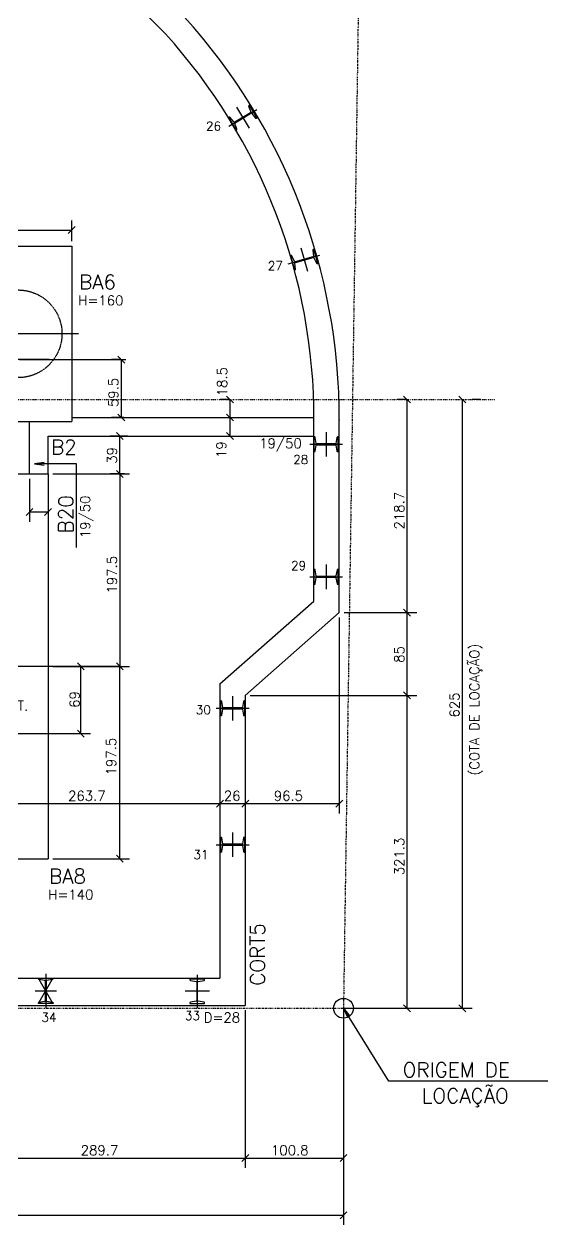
# Model space of a CAD drawing. Extents: x 1476 to 8419, y 491 to 3991.
# Drawn here: x 5544 to 6082, y 1862 to 3095 of the extents above; entities that cross this region are included whole.
import ezdxf

# ---------------------------------------------------------------- set-up
doc = ezdxf.new("R2010")
doc.units = 0
doc.header["$MEASUREMENT"] = 0
for name, pattern in [('ESTILO_TQS_0001', [1, 0.7, -0.3]), ('ESTILO_TQS_0003', [1.5, 0.5, -0.4, 0.1, -0.5]), ('ESTILO_TQS_0004', [2, 0.5, -0.4, 0.1, -0.4, 0.1, -0.5])]:
    doc.linetypes.add(name, pattern=pattern)
for name, color, linetype in [('1', 1, 'CONTINUOUS'), ('2', 2, 'CONTINUOUS'), ('3', 3, 'CONTINUOUS'), ('4', 4, 'CONTINUOUS'), ('6', 6, 'CONTINUOUS'), ('9', 9, 'CONTINUOUS')]:
    doc.layers.add(name, color=color, linetype=linetype)
doc.styles.get("Standard").update_dxf_attribs({"font": 'ROMANS.SHX'})

msp = doc.modelspace()

# ---------------------------------------------------------------- linework, layer by layer
at = {"layer": '1', "linetype": 'Continuous'}
for p, q in [((5644.642879, 3130.606981), (5689.556938, 3085.264521)), ((5600.24377, 2777.358), (5476.53814, 2777.358)), ((5841.906049, 2502.85815), (5841.906049, 2696.847773)), ((5841.906049, 2688.92781), (5841.906049, 2688.92781)), ((5867.906049, 2688.92781), (5867.906009, 2688.858019)), ((5867.906049, 2491.111961), (5867.906049, 2696.847773)), ((5745.408752, 2417.85815), (5841.906049, 2502.85815)), ((5771.408752, 2406.111961), (5867.906049, 2491.111961)), ((5745.408752, 2417.85815), (5745.408752, 2115.858)), ((5771.408752, 2406.111961), (5771.408752, 2087.858)), ((4340.191, 2115.858), (5745.408752, 2115.858)), ((2991.191, 2087.858), (5771.408752, 2087.858))]:
    msp.add_line(p, q, dxfattribs=at)
for radius in [613.608833, 587.608833]:
    msp.add_arc((5254.299387, 2690.505094), radius, 359.846204, 42.206644, dxfattribs=at)
at = {"layer": '2', "linetype": 'ESTILO_TQS_0003'}
for p, q in [((5894.646242, 3601.69005), (5872.187999, 2084.859749)), ((2401.704291, 2084.844574), (5872.187999, 2084.844574))]:
    msp.add_line(p, q, dxfattribs=at)
at = {"layer": '2', "linetype": 'Continuous'}
for p, q in [((5589.855466, 2880.290623), (5596.926534, 2887.36169)), ((5640.645388, 2754.393534), (5647.716456, 2747.322466)), ((5759.299197, 2706.322466), (5752.228129, 2713.393534)), ((5940.960384, 2706.322466), (5933.889316, 2713.393534)), ((5997.705217, 2706.322466), (5990.634149, 2713.393534)), ((5640.645388, 2694.963344), (5647.716456, 2687.892276)), ((5759.299197, 2687.892276), (5752.228129, 2694.963344)), ((5759.299197, 2687.892276), (5752.228129, 2694.963344)), ((5646.22501, 2668.892276), (5639.153943, 2675.963344)), ((5759.299197, 2668.892276), (5752.228129, 2675.963344)), ((5759.299197, 2668.892276), (5752.228129, 2675.963344)), ((5759.299197, 2668.892276), (5752.228129, 2675.963344)), ((5639.153943, 2636.984193), (5646.22501, 2629.913125)), ((5646.22501, 2629.913125), (5639.153943, 2636.984193)), ((5546.564807, 2590.918229), (5553.635875, 2597.989296)), ((5565.564807, 2590.918229), (5572.635875, 2597.989296)), ((5940.960384, 2487.576427), (5933.889316, 2494.647494)), ((5940.960384, 2487.576427), (5933.889316, 2494.647494)), ((5606.240458, 2432.413125), (5599.16939, 2439.484193)), ((5646.22501, 2432.413125), (5639.153943, 2439.484193)), ((5639.153943, 2439.484193), (5646.22501, 2432.413125)), ((5940.960384, 2402.576427), (5933.889316, 2409.647494)), ((5940.960384, 2402.576427), (5933.889316, 2409.647494)), ((5606.240458, 2363.322466), (5599.16939, 2370.393534)), ((5741.873218, 2291.459596), (5748.944286, 2298.530664)), ((5741.873218, 2291.459596), (5748.944286, 2298.530664)), ((5767.873218, 2291.459596), (5774.944286, 2298.530664)), ((5767.873218, 2291.459596), (5774.944286, 2298.530664)), ((5864.370515, 2291.459596), (5871.441583, 2298.530664)), ((5646.22501, 2234.913125), (5639.153943, 2241.984193)), ((5940.960384, 2081.324215), (5933.889316, 2088.395283)), ((5997.705217, 2081.324215), (5990.634149, 2088.395283)), ((5767.873218, 1927.592239), (5774.944286, 1934.663307)), ((5767.873218, 1927.592239), (5774.944286, 1934.663307)), ((5868.652466, 1927.592239), (5875.723533, 1934.663307)), ((5868.652466, 1868.883833), (5875.723533, 1875.954901))]:
    msp.add_line(p, q, dxfattribs=at)
at = {"layer": '3', "linetype": 'Continuous'}
for p, q in [((4923.391, 2867.358), (5593.391, 2867.358)), ((5593.391, 2867.358), (5593.391, 2687.358)), ((5593.391, 2691.42781), (5841.906049, 2691.42781)), ((4923.391, 2687.358), (5593.391, 2687.358)), ((5550.100341, 2633.448659), (5550.100341, 2687.358)), ((5569.100341, 2672.42781), (5841.906049, 2672.42781)), ((5569.100341, 2633.448659), (5569.100341, 2672.42781)), ((5309.100341, 2633.448659), (5569.100341, 2633.448659)), ((5569.100341, 2633.448659), (5569.100341, 2238.448659)), ((5309.100341, 2238.448659), (5569.100341, 2238.448659))]:
    msp.add_line(p, q, dxfattribs=at)
at = {"layer": '3', "linetype": 'ESTILO_TQS_0001'}
msp.add_circle((5538.391, 2777.358), 45, dxfattribs=at)
at = {"layer": '3', "linetype": 'Continuous'}
msp.add_circle((5872.187999, 2084.859749), 10.144592, dxfattribs=at)
at = {"layer": '6', "linetype": 'Continuous'}
for p, q in [((5762.533779, 3009.99584), (5775.275817, 2988.465913)), ((5774.905216, 3010.959227), (5777.1268, 3005.115316)), ((5775.831985, 3012.068885), (5775.183033, 3011.684817)), ((5783.492099, 2999.125769), (5775.831985, 3012.068885)), ((5754.966449, 2999.720052), (5754.317497, 2999.335984)), ((5754.317497, 2999.335984), (5761.977611, 2986.392867)), ((5754.405061, 2990.649509), (5783.404535, 3007.812244)), ((5759.790036, 2994.854914), (5755.736196, 2999.614441)), ((5776.849966, 3004.390308), (5760.559783, 2994.749303)), ((5760.960614, 2994.072027), (5777.249814, 3003.71245)), ((5778.01956, 3003.606839), (5782.0734, 2998.847311)), ((5782.843147, 2998.7417), (5783.492099, 2999.125769)), ((5762.904381, 2987.502526), (5760.682797, 2993.346436)), ((5761.977611, 2986.392867), (5762.626563, 2986.776936)), ((5828.474752, 2865.627894), (5835.179372, 2841.525086)), ((5840.671064, 2863.340856), (5841.296461, 2857.120277)), ((5841.854521, 2864.171322), (5841.128017, 2863.969232)), ((5845.885128, 2849.68147), (5841.854521, 2864.171322)), ((5815.59457, 2849.061136), (5848.059555, 2858.091843)), ((5818.495499, 2857.673599), (5817.768996, 2857.471509)), ((5817.768996, 2857.471509), (5821.799603, 2842.981657)), ((5821.887909, 2851.721446), (5819.211297, 2857.371444)), ((5822.98306, 2843.812124), (5822.357663, 2850.032702)), ((5840.840609, 2856.492207), (5822.603707, 2851.419291)), ((5822.814617, 2850.661079), (5841.050417, 2855.733688)), ((5841.766215, 2855.431533), (5844.442827, 2849.781536)), ((5845.158625, 2849.47938), (5845.885128, 2849.68147)), ((5821.799603, 2842.981657), (5822.526107, 2843.183747)), ((5854.406049, 2676.43678), (5854.406049, 2651.41884)), ((5837.557244, 2663.92781), (5871.254854, 2663.92781)), ((5842.660136, 2671.44781), (5841.906049, 2671.44781)), ((5841.906049, 2671.44781), (5841.906049, 2656.40781)), ((5844.333323, 2664.804241), (5843.268775, 2670.964879)), ((5863.871279, 2664.32131), (5844.941962, 2664.32131)), ((5844.941962, 2663.53431), (5863.870136, 2663.53431)), ((5865.543323, 2670.964879), (5864.478775, 2664.804241)), ((5866.906049, 2671.44781), (5866.151962, 2671.44781)), ((5866.906049, 2656.40781), (5866.906049, 2671.44781)), ((5841.906049, 2656.40781), (5842.660136, 2656.40781)), ((5843.268775, 2656.890741), (5844.333323, 2663.051379)), ((5864.478775, 2663.051379), (5865.543323, 2656.890741)), ((5866.151962, 2656.40781), (5866.906049, 2656.40781)), ((5854.407406, 2540.367119), (5854.407406, 2515.34918)), ((5837.558601, 2527.85815), (5871.256211, 2527.85815)), ((5842.661493, 2535.37815), (5841.907406, 2535.37815)), ((5841.907406, 2535.37815), (5841.907406, 2520.33815)), ((5844.334679, 2528.734581), (5843.270132, 2534.895219)), ((5863.872636, 2528.25165), (5844.943318, 2528.25165)), ((5865.544679, 2534.895219), (5864.480132, 2528.734581)), ((5866.907406, 2535.37815), (5866.153318, 2535.37815)), ((5866.907406, 2520.33815), (5866.907406, 2535.37815)), ((5841.907406, 2520.33815), (5842.661493, 2520.33815)), ((5843.270132, 2520.821081), (5844.334679, 2526.981719)), ((5844.943318, 2527.46465), (5863.871493, 2527.46465)), ((5864.480132, 2526.981719), (5865.544679, 2520.821081)), ((5866.153318, 2520.33815), (5866.907406, 2520.33815)), ((5758.408752, 2405.367119), (5758.408752, 2380.34918)), ((5741.559947, 2392.85815), (5775.257557, 2392.85815)), ((5746.662839, 2400.37815), (5745.908752, 2400.37815)), ((5745.908752, 2400.37815), (5745.908752, 2385.33815)), ((5748.336025, 2393.734581), (5747.271478, 2399.895219)), ((5767.873982, 2393.25165), (5748.944664, 2393.25165)), ((5748.944664, 2392.46465), (5767.872839, 2392.46465)), ((5769.546025, 2399.895219), (5768.481478, 2393.734581)), ((5770.908752, 2400.37815), (5770.154664, 2400.37815)), ((5770.908752, 2385.33815), (5770.908752, 2400.37815)), ((5745.908752, 2385.33815), (5746.662839, 2385.33815)), ((5747.271478, 2385.821081), (5748.336025, 2391.981719)), ((5768.481478, 2391.981719), (5769.546025, 2385.821081)), ((5770.154664, 2385.33815), (5770.908752, 2385.33815)), ((5746.664235, 2260.378), (5745.910147, 2260.378)), ((5745.910147, 2260.378), (5745.910147, 2245.338)), ((5748.337421, 2253.734431), (5747.272874, 2259.895069)), ((5758.410147, 2265.36697), (5758.410147, 2240.34903)), ((5769.547421, 2259.895069), (5768.482874, 2253.734431)), ((5770.910147, 2260.378), (5770.15606, 2260.378)), ((5770.910147, 2245.338), (5770.910147, 2260.378)), ((5741.561342, 2252.858), (5775.258952, 2252.858)), ((5745.910147, 2245.338), (5746.664235, 2245.338)), ((5747.272874, 2245.820931), (5748.337421, 2251.981569)), ((5767.875378, 2253.2515), (5748.94606, 2253.2515)), ((5748.94606, 2252.4645), (5767.874235, 2252.4645)), ((5768.482874, 2251.981569), (5769.547421, 2245.820931)), ((5770.15606, 2245.338), (5770.910147, 2245.338)), ((5559.19115, 2115.10434), (5559.19115, 2115.858427)), ((5559.19115, 2115.858427), (5574.19115, 2115.858427)), ((5565.814719, 2113.431153), (5559.674081, 2114.495701)), ((5560.047642, 2091.285914), (5573.334657, 2114.43094)), ((5573.334657, 2091.285914), (5560.047642, 2114.43094)), ((5566.29765, 2092.893197), (5566.29765, 2112.822514)), ((5566.69115, 2120.207232), (5566.69115, 2085.509622)), ((5567.08465, 2112.822514), (5567.08465, 2092.89434)), ((5573.708219, 2114.495701), (5567.567581, 2113.431153)), ((5574.19115, 2115.858427), (5574.19115, 2115.10434)), ((5729.707986, 2114.859103), (5714.667986, 2114.859103)), ((5714.667986, 2114.859103), (5714.667986, 2114.105016)), ((5715.150917, 2113.496377), (5721.311555, 2112.43183)), ((5721.794486, 2111.823191), (5721.794486, 2092.895016)), ((5722.187986, 2119.207908), (5722.187986, 2085.510298)), ((5722.581486, 2092.893873), (5722.581486, 2111.823191)), ((5723.064417, 2112.43183), (5729.225055, 2113.496377)), ((5729.707986, 2114.105016), (5729.707986, 2114.859103)), ((5555.78218, 2102.858427), (5577.600119, 2102.858427)), ((5734.696955, 2102.359103), (5709.679016, 2102.359103)), ((5559.19115, 2089.858427), (5559.19115, 2090.612514)), ((5574.19115, 2089.858427), (5559.19115, 2089.858427)), ((5559.674081, 2091.221153), (5565.814719, 2092.285701)), ((5567.567581, 2092.285701), (5573.708219, 2091.221153)), ((5574.19115, 2090.612514), (5574.19115, 2089.858427)), ((5714.667986, 2090.613191), (5714.667986, 2089.859103)), ((5714.667986, 2089.859103), (5729.707986, 2089.859103)), ((5721.311555, 2092.286377), (5715.150917, 2091.22183)), ((5729.225055, 2091.22183), (5723.064417, 2092.286377)), ((5729.707986, 2089.859103), (5729.707986, 2090.613191))]:
    msp.add_line(p, q, dxfattribs=at)
for centre, radius, start, end in [((5775.501356, 3011.146954), 0.625, 120.618285, 197.47951), ((5755.284772, 2999.18219), 0.625, 43.757059, 120.618285), ((5776.530657, 3004.927588), 0.625002, 300.513289, 17.479433), ((5777.568136, 3003.174588), 0.625, 43.757059, 120.618285), ((5782.524825, 2999.279563), 0.625, 223.757059, 300.618285), ((5760.24146, 2995.287165), 0.625, 223.757059, 300.618285), ((5761.278937, 2993.534164), 0.625, 120.618285, 197.47951), ((5762.30824, 2987.314798), 0.625, 300.618285, 17.47951), ((5841.295513, 2863.367094), 0.625, 105.544845, 182.40607), ((5818.662995, 2857.071461), 0.625, 28.683619, 105.544845), ((5822.436211, 2852.021429), 0.625, 208.683619, 285.544845), ((5822.982112, 2850.058941), 0.625, 105.544845, 182.40607), ((5840.67201, 2857.094039), 0.625002, 285.439849, 2.405993), ((5841.217913, 2855.13155), 0.625, 28.683619, 105.544845), ((5844.99113, 2850.081519), 0.625, 208.683619, 285.544845), ((5822.358611, 2843.785885), 0.625, 285.544845, 2.40607), ((5842.660136, 2670.82281), 0.625, 13.138774, 90), ((5844.941962, 2664.94631), 0.625, 193.138774, 270), ((5844.941962, 2662.90931), 0.625, 90, 166.861226), ((5863.870134, 2664.946311), 0.625002, 269.895004, 346.861148), ((5863.870136, 2662.90931), 0.625, 13.138774, 90), ((5866.151962, 2670.82281), 0.625, 90, 166.861226), ((5842.660136, 2657.03281), 0.625, 270, 346.861226), ((5866.151962, 2657.03281), 0.625, 193.138774, 270), ((5842.661493, 2534.75315), 0.625, 13.138774, 90), ((5844.943318, 2528.87665), 0.625, 193.138774, 270), ((5863.871491, 2528.876651), 0.625002, 269.895004, 346.861148), ((5866.153318, 2534.75315), 0.625, 90, 166.861226), ((5842.661493, 2520.96315), 0.625, 270, 346.861226), ((5844.943318, 2526.83965), 0.625, 90, 166.861226), ((5863.871493, 2526.83965), 0.625, 13.138774, 90), ((5866.153318, 2520.96315), 0.625, 193.138774, 270), ((5746.662839, 2399.75315), 0.625, 13.138774, 90), ((5748.944664, 2393.87665), 0.625, 193.138774, 270), ((5748.944664, 2391.83965), 0.625, 90, 166.861226), ((5767.872837, 2393.876651), 0.625002, 269.895004, 346.861148), ((5767.872839, 2391.83965), 0.625, 13.138774, 90), ((5770.154664, 2399.75315), 0.625, 90, 166.861226), ((5746.662839, 2385.96315), 0.625, 270, 346.861226), ((5770.154664, 2385.96315), 0.625, 193.138774, 270), ((5746.664235, 2259.753), 0.625, 13.138774, 90), ((5770.15606, 2259.753), 0.625, 90, 166.861226), ((5746.664235, 2245.963), 0.625, 270, 346.861226), ((5748.94606, 2253.8765), 0.625, 193.138774, 270), ((5748.94606, 2251.8395), 0.625, 90, 166.861226), ((5767.874232, 2253.876501), 0.625002, 269.895004, 346.861148), ((5767.874235, 2251.8395), 0.625, 13.138774, 90), ((5770.15606, 2245.963), 0.625, 193.138774, 270), ((5559.81615, 2115.10434), 0.625, 180, 256.861226), ((5565.67265, 2112.822514), 0.625, 0, 76.861226), ((5567.70965, 2112.822514), 0.625, 103.138774, 180), ((5573.56615, 2115.10434), 0.625, 283.138774, 0), ((5715.292986, 2114.105016), 0.625, 180, 256.861226), ((5721.169486, 2111.823191), 0.625, 0, 76.861226), ((5723.206486, 2111.823191), 0.625, 103.138774, 180), ((5729.082986, 2114.105016), 0.625, 283.138774, 0), ((5559.81615, 2090.612514), 0.625, 103.138774, 180), ((5565.672648, 2092.894342), 0.625002, 283.138852, 0.104996), ((5567.70965, 2092.89434), 0.625, 180, 256.861226), ((5573.56615, 2090.612514), 0.625, 0, 76.861226), ((5715.292986, 2090.613191), 0.625, 103.138774, 180), ((5721.169486, 2092.895016), 0.625, 283.138774, 0), ((5723.206487, 2092.895018), 0.625002, 179.895004, 256.861148), ((5729.082986, 2090.613191), 0.625, 0, 76.861226)]:
    msp.add_arc(centre, radius, start, end, dxfattribs=at)
at = {"layer": '9', "linetype": 'Continuous'}
for p, q in [((5593.391, 2872.358), (5593.391, 2893.826157)), ((5469.691, 2883.826157), (5593.391, 2883.826157)), ((5570.112439, 2750.858), (5345.458181, 2750.858)), ((5539.933527, 2750.858), (5648.808201, 2750.858)), ((5643.808201, 2750.858), (5634.180922, 2750.858)), ((5644.180922, 2750.858), (5644.180922, 2691.42781)), ((5754.168016, 2709.858), (5745.763663, 2709.858)), ((5755.763663, 2691.42781), (5755.763663, 2709.858)), ((5937.07541, 2709.858), (5927.42485, 2709.858)), ((5937.42485, 2491.111961), (5937.42485, 2709.858)), ((5994.169683, 2084.859749), (5994.169683, 2709.858)), ((6012.806782, 2709.858), (6004.169683, 2709.858)), ((5646.699633, 2691.42781), (5634.180922, 2691.42781)), ((5754.095843, 2691.42781), (5765.763663, 2691.42781)), ((5755.763663, 2672.42781), (5755.763663, 2691.42781)), ((5651.055901, 2672.42781), (5632.689477, 2672.42781)), ((5642.689477, 2633.448659), (5642.689477, 2672.42781)), ((5750.982626, 2672.42781), (5765.763663, 2672.42781)), ((5550.100341, 2628.448659), (5550.100341, 2584.453763)), ((5574.100341, 2633.448659), (5652.689477, 2633.448659)), ((5647.689477, 2633.448659), (5632.689477, 2633.448659)), ((5642.689477, 2633.448659), (5642.689477, 2435.948659)), ((5569.100341, 2609.704976), (5569.100341, 2584.453763)), ((5550.100341, 2594.453763), (5569.100341, 2594.453763)), ((5872.906049, 2491.111961), (5947.42485, 2491.111961)), ((5937.42485, 2406.111961), (5937.42485, 2491.111961)), ((5867.906049, 2486.111961), (5867.906049, 2284.99513)), ((5642.689477, 2435.948659), (4815.023241, 2435.948659)), ((5574.100341, 2435.948659), (5642.689477, 2435.948659)), ((5574.100341, 2435.948659), (5652.689477, 2435.948659)), ((5586.81294, 2435.948659), (5612.704924, 2435.948659)), ((5602.704924, 2366.858), (5602.704924, 2435.948659)), ((5630.332961, 2435.948659), (5652.689477, 2435.948659)), ((5642.689477, 2238.448659), (5642.689477, 2435.948659)), ((5776.408752, 2406.111961), (5947.42485, 2406.111961)), ((5937.42485, 2084.859749), (5937.42485, 2406.111961)), ((5486.691, 2366.858), (5612.704924, 2366.858)), ((5481.691, 2294.99513), (5745.408752, 2294.99513)), ((5745.408752, 2294.99513), (5771.408752, 2294.99513)), ((5771.408752, 2294.99513), (5867.906049, 2294.99513)), ((5574.100341, 2238.448659), (5652.689477, 2238.448659)), ((5872.187999, 2084.859749), (6004.169683, 2084.859749)), ((5872.187999, 2084.859749), (5872.187999, 1921.127773)), ((5877.187999, 2084.859749), (6004.169683, 2084.859749)), ((5877.187999, 2084.859749), (5947.42485, 2084.859749)), ((5771.408752, 2082.858), (5771.408752, 1921.127773)), ((5872.187999, 2079.859749), (5872.187999, 1862.419367)), ((5481.691, 1931.127773), (5771.408752, 1931.127773)), ((5771.408752, 1931.127773), (5872.187999, 1931.127773)), ((4071.691, 1872.419367), (5872.187999, 1872.419367))]:
    msp.add_line(p, q, dxfattribs=at)
at = {"layer": '9', "linetype": 'ESTILO_TQS_0004'}
msp.add_line((3914.57717, 2709.858), (6027.739869, 2709.858), dxfattribs=at)
at = {"layer": '9', "linetype": 'Continuous'}
for points in [[(5598.380201, 2557.953318), (5598.380201, 2643.94061), (5555.296042, 2643.94061), (5565.210491, 2645.245872), (5555.296042, 2643.94061), (5565.210491, 2642.635348)], [(6081.99146, 2009.976917), (5918.76032, 2009.976917), (5872.187999, 2084.859749), (5878.532467, 2077.130083), (5872.187999, 2084.859749), (5876.3157, 2075.751396)]]:
    msp.add_lwpolyline(points, dxfattribs=at)

# ---------------------------------------------------------------- texts
at = {"layer": '2', "linetype": 'Continuous'}
for s, p in [('18.5', (5752.763663, 2713.19133)), ('59.5', (5641.180922, 2702.142905)), ('19', (5751.848011, 2649.894189)), ('39', (5639.689477, 2643.938234)), ('218.7', (5934.42485, 2576.48498)), ('197.5', (5639.689477, 2510.698659)), ('85', (5934.42485, 2439.611961)), ('(COTA DE LOCAÇÃO)', (6011.527994, 2323.803359)), ('69', (5601.329856, 2393.313588)), ('625', (5991.169683, 2383.358875)), ('197.5', (5638.823245, 2324.026557)), ('321.3', (5934.42485, 2221.485855))]:
    msp.add_text(s, height=10, rotation=90, dxfattribs=at).set_placement(p)
for s, p in [('263.7', (5589.549876, 2297.99513)), ('26', (5749.408752, 2297.99513)), ('96.5', (5800.6574, 2297.99513)), ('289.7', (5602.549876, 1934.127773)), ('100.8', (5797.798376, 1934.127773))]:
    msp.add_text(s, height=10, dxfattribs=at).set_placement(p)
at = {"layer": '3', "linetype": 'Continuous'}
for s, height, p in [('26', 9, (5731.136377, 2986.118071)), ('27', 9, (5794.53947, 2842.837067)), ('BA6', 15, (5600.896982, 2823.023749)), ('H=160', 10, (5600.128765, 2806.609689)), ('19/50', 10, (5785.692776, 2659.907087)), ('28', 9, (5820.624086, 2643.801182)), ('29', 9, (5818.43971, 2534.865078)), ('VER DET.', 10, (5488.722426, 2390.623382)), ('30', 9, (5720.685635, 2386.879967)), ('31', 9, (5718.231558, 2238.098431)), ('BA8', 15, (5570.103172, 2212.999123)), ('H=140', 10, (5569.334955, 2196.585063)), ('34', 9, (5562.295708, 2071.095)), ('33', 9, (5709.526995, 2072.782465)), ('D=28', 10, (5728.837858, 2070.39736))]:
    msp.add_text(s, height=height, dxfattribs=at).set_placement(p)
msp.add_text('19/50', height=10, rotation=90, dxfattribs=at).set_placement((5612.220858, 2567.510895))
at = {"layer": '4', "linetype": 'Continuous'}
for s, p in [('B2', (5572.176517, 2653.591574)), ('ORIGEM DE', (5932.881022, 2014.210102)), ('LOCAÇÃO', (5952.517095, 1987.637482))]:
    msp.add_text(s, height=15, dxfattribs=at).set_placement(p)
for s, p in [('B20', (5594.887489, 2572.51027)), ('CORT5', (5791.443515, 2108.03539))]:
    msp.add_text(s, height=15, rotation=90, dxfattribs=at).set_placement(p)

doc.saveas('drawing.dxf')
